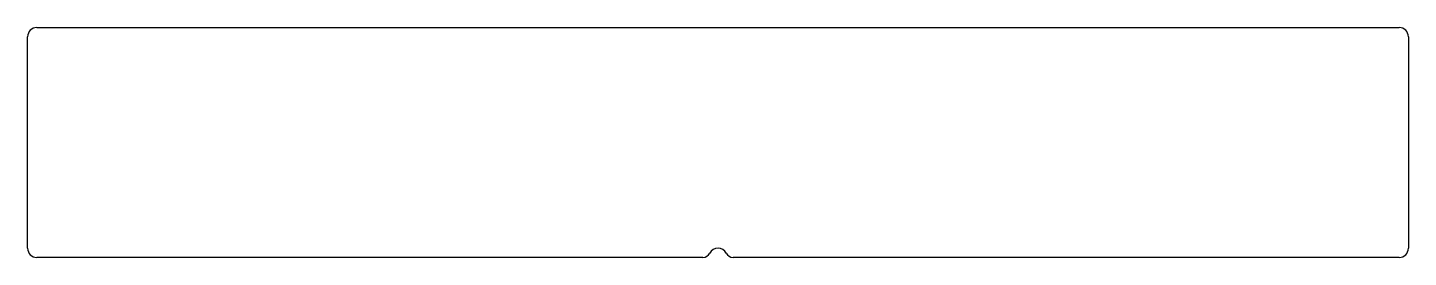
# Model space of a CAD drawing. Extents: x 715.3 to 760.3, y 568.6 to 576.1.
import ezdxf

# ---------------------------------------------------------------- set-up
doc = ezdxf.new("R2010")
doc.units = 0
doc.layers.get('0').update_dxf_attribs({"linetype": 'CONTINUOUS'})

msp = doc.modelspace()

# ---------------------------------------------------------------- linework, layer by layer
for p, q in [((715.563, 576.141), (759.963, 576.141)), ((715.263, 568.941), (715.263, 575.841)), ((760.263, 575.841), (760.263, 568.941)), ((737.273, 568.641), (715.563, 568.641)), ((759.963, 568.641), (738.253, 568.641))]:
    msp.add_line(p, q)
for centre, radius, start, end in [((715.563, 575.841), 0.3, 90, 180), ((759.963, 575.841), 0.3, 0, 90), ((715.563, 568.941), 0.3, 180, 270), ((737.763, 568.641), 0.3, 27.0357, 152.9643), ((759.963, 568.941), 0.3, 270, 0), ((737.273, 568.891), 0.25, 270, 332.9643), ((738.253, 568.891), 0.25, 207.0357, 270)]:
    msp.add_arc(centre, radius, start, end)

doc.saveas('drawing.dxf')
